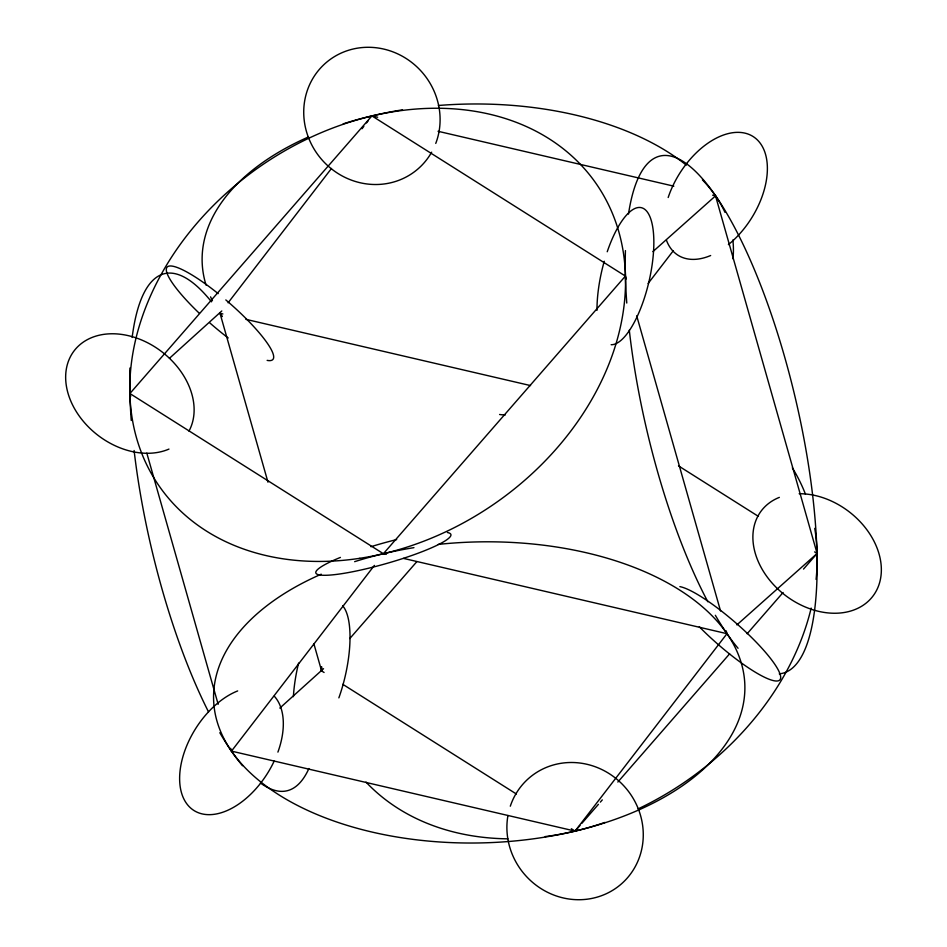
<?xml version="1.0" encoding="UTF-8"?>
<svg xmlns="http://www.w3.org/2000/svg" width="947" height="947" viewBox="0 0 947 947"><rect width="100%" height="100%" fill="white"/><g stroke="black" fill="none" stroke-linecap="round" stroke-linejoin="round"><path stroke-width="1.42" d="M221.799 310.971L169.454 358.309M228.097 302.803L331.474 168.459M362.026 128.745L363.826 126.413M366.525 122.909L368.324 120.565M579.943 825.524L575.078 831.099L231.47 751.125L374.396 565.395M648.115 283.484L673.281 250.777M726.183 630.856L726.988 633.685L575.078 831.099L571.337 828.732M130.698 396.367L129.893 393.526L371.922 115.901L377.664 117.239M129.893 393.526L383.381 553.711L625.411 276.086L371.922 115.901M323.531 668.689L279.827 708.084M349.774 638.586L416.846 561.642M581.884 823.298L598.409 804.346M600.351 802.109L602.304 799.884M617.846 782.044L729.628 653.821M747.124 633.756L783.086 592.502M803.506 569.088L817.107 553.474L715.53 195.875L712.653 195.2M652.885 251.63L715.53 195.875M736.884 624.89L817.107 553.474L814.609 551.9M438.047 131.29L673.838 186.168M222.876 313.978L220.012 313.315L267.977 482.177M245.889 319.34L530.545 385.583M383.381 553.711L386.258 554.386M403.505 558.399L726.988 633.685M678.502 465.888L758.417 516.387M324.087 672.488L321.589 670.914L313.93 643.948M342.814 684.326L516.387 794.012M625.411 276.086L626.216 278.927M636.704 315.813L720.549 610.981M146.821 453.128L218.165 704.296M230.666 748.296L231.47 751.125M792.343 467.842A265.716 205.381 -34.6 0 1 805.459 494.18M814.751 528.355A265.716 205.381 -34.6 0 1 816.089 579.398M811.165 608.081A265.716 205.381 -34.6 0 1 638.148 808.856M604.908 822.434A265.716 205.381 -34.6 0 1 545.176 836.592M507.9 838.829A265.716 205.381 -34.6 0 1 366.016 782.104M321.53 666.641A265.716 205.381 -34.6 0 0 321.589 670.914A265.716 75.973 76.7 0 0 321.459 666.629M738.056 648.269A265.716 75.973 76.7 0 1 715.34 615.29M707.847 601.783A265.716 75.973 76.7 0 1 629.293 330.148M626.772 303.052A265.716 75.973 76.7 0 1 625.422 250.6M628.5 214.046A265.716 75.973 76.7 0 1 774.824 324.821A265.716 75.973 76.7 0 1 779.274 673.85M732.848 239.993A265.716 150.502 -1.5 0 1 732.954 258.791M222.356 316.594A265.716 150.502 -1.5 0 1 220.012 313.315A265.716 75.973 76.7 0 1 221.527 315.54M212.448 300.72A265.716 150.502 -1.5 0 1 210.577 296.861M206.067 285.13A265.716 150.502 -1.5 0 1 308.521 136.936M343.181 123.844A265.716 150.502 -1.5 0 1 402.487 109.828M438.343 105.496A265.716 150.502 -1.5 0 1 686.303 165.109M702.402 179.823A265.716 150.502 -1.5 0 1 724.964 212.317M308.911 768.526A265.716 75.973 76.7 0 1 260.389 782.968M242.527 765.721A265.716 75.973 76.7 0 1 219.822 732.729M208.506 711.86A265.716 75.973 76.7 0 1 134.107 450.512M131.242 420.492A265.716 75.973 76.7 0 1 129.905 368.04M132.154 337.475A265.716 75.973 76.7 0 1 211.489 301.821M438.236 544.407A265.716 150.502 -1.5 0 1 739.157 718.88A265.716 150.502 -1.5 0 1 335.664 821.629A265.716 150.502 -1.5 0 1 321.246 574.19M354.64 561.666A265.716 150.502 -1.5 0 1 413.946 547.65M505.402 414.857A70.232 10.251 -15.9 0 1 499.59 414.478M225.824 299.939A70.232 13.933 41.1 0 1 267.137 360.381M228.215 337.984A70.232 13.933 41.1 0 1 209.808 322.903M199.19 313.173A70.232 13.933 41.1 0 1 167.169 267.054A70.232 13.933 41.1 0 1 218.189 293.629M431.654 152.183A70.232 66.515 48.3 0 1 315.339 151.07A70.232 66.515 48.3 0 1 363.968 47.421A70.232 66.515 48.3 0 1 435.762 143.411M668.18 197.509A70.232 42.331 -57.7 0 1 755.15 137.978A70.232 42.331 -57.7 0 1 728.397 244.622M710.652 255.524A70.232 42.331 -57.7 0 1 666.439 240.218M679.863 586.619A70.232 13.933 41.1 0 1 753.421 639.332A70.232 13.933 41.1 0 1 773.403 680.609A70.232 13.933 41.1 0 1 699.3 626.772M447.41 532.522A70.232 10.251 -15.9 0 1 412.655 555.191A70.232 10.251 -15.9 0 1 326.384 575.267A70.232 10.251 -15.9 0 1 340.411 557.416M370.916 546.703A70.232 10.251 -15.9 0 1 396.663 539.577M274.251 696.152A70.232 42.331 -57.7 0 1 277.909 752.119M274.168 761.116A70.232 42.331 -57.7 0 1 209.287 814.669A70.232 42.331 -57.7 0 1 181.658 761.518A70.232 42.331 -57.7 0 1 237.673 690.931M510.303 806.205A70.232 66.515 48.3 0 1 623.682 785.69A70.232 66.515 48.3 0 1 595.308 897.638A70.232 66.515 48.3 0 1 507.935 815.533M799.161 493.718A70.232 52.582 37.6 0 1 880.852 576.841A70.232 52.582 37.6 0 1 784.424 594.669A70.232 52.582 37.6 0 1 779.357 497.376M342.672 605.796A70.232 24.184 -76.9 0 1 338.86 697.868M293.392 696.672A70.232 24.184 -76.9 0 1 298.589 663.089M168.968 449.079A70.232 52.582 37.6 0 1 68.551 395.029A70.232 52.582 37.6 0 1 133.16 336.943A70.232 52.582 37.6 0 1 188.974 431.098M607.228 251.76A70.232 24.184 -76.9 0 1 644.99 209.512A70.232 24.184 -76.9 0 1 648.174 284.869A70.232 24.184 -76.9 0 1 611.146 344.708M596.977 310.344A70.232 24.184 -76.9 0 1 604.257 261.265M359.801 558.304A265.716 205.381 -34.6 0 0 600.635 190.454A265.716 205.381 -34.6 0 0 172.508 255.654A265.716 205.381 -34.6 0 0 359.801 558.304"/></g></svg>
